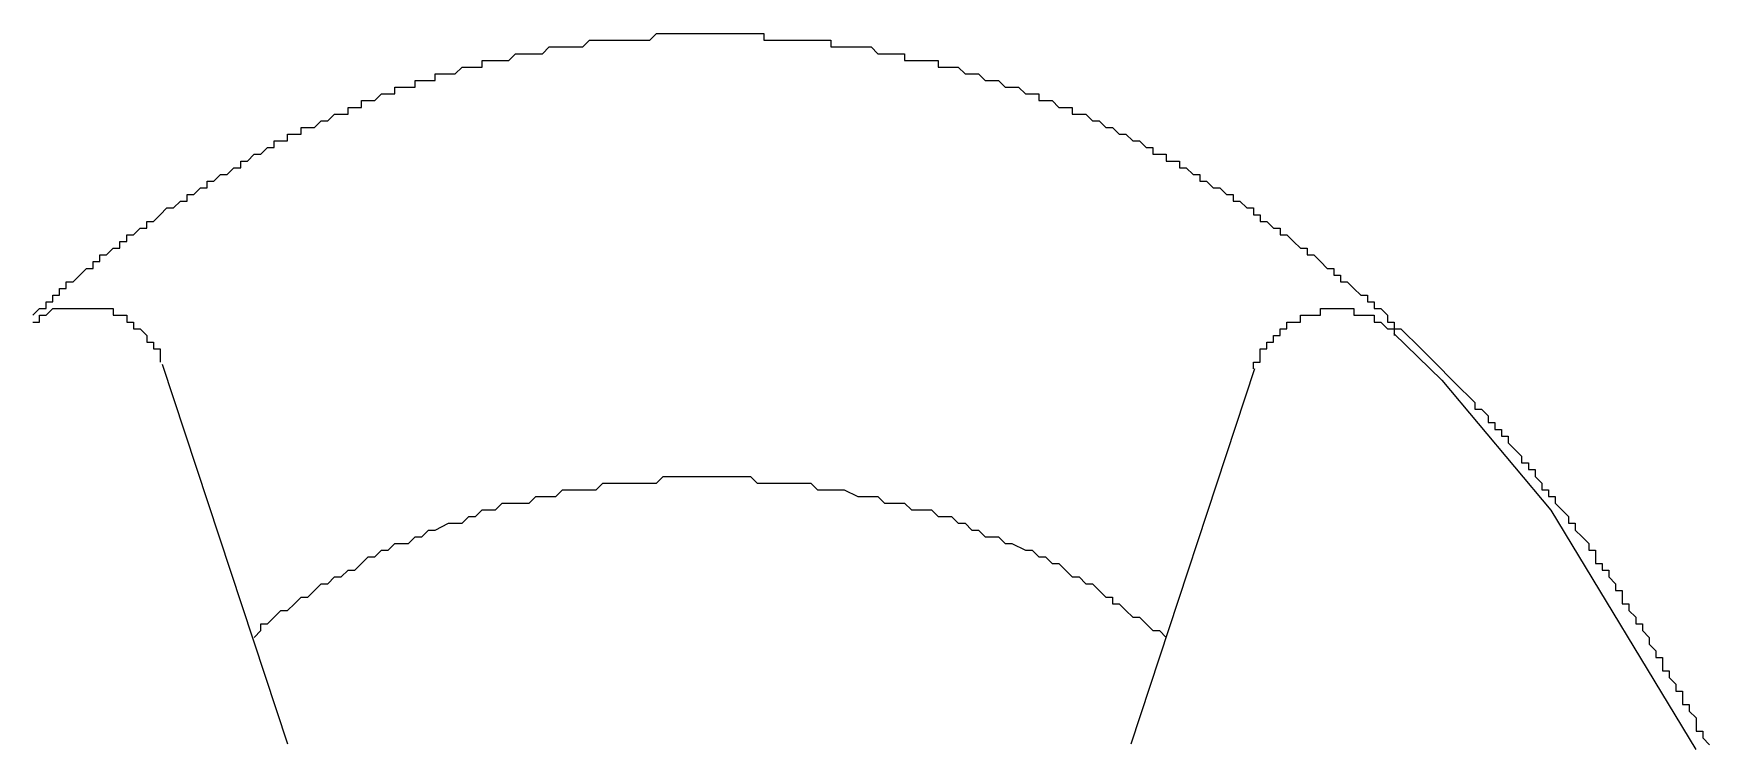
# Model space of a CAD drawing. Header units: inches. Extents: x -233729 to 737493, y -275239 to 196021.
# Drawn here: x 358085.2 to 358335.1, y -220531.5 to -220425.6 of the extents above; entities that cross this region are included whole.
import ezdxf

# ---------------------------------------------------------------- set-up
doc = ezdxf.new("R2010")
doc.units = ezdxf.units.IN
doc.header["$MEASUREMENT"] = 0
doc.layers.add('_FL_FAC_OFFICES', color=252, linetype='Continuous')
doc.layers.add('_FL_FAC_WALLS', color=252, linetype='Continuous')

# ---------------------------------------------------------------- blocks, each defined once
blk = doc.blocks.new('FL_Building')
at = {"layer": '_FL_FAC_OFFICES', "color": 0}
for p, q in [((2245188.13, -304749.85), (2245195.28, -304756.79)), ((2245023.2, -304811.06), (2245004.54, -304754.44)), ((2245167.34, -304755.1), (2245148.89, -304811.06)), ((2245195.28, -304756.79), (2245211.52, -304776.17)), ((2245211.52, -304776.17), (2245233.14, -304811.83))]:
    blk.add_line(p, q, dxfattribs=at)
for points in [[(2245021.18, -304722.12, 0), (2245021.18, -304722.12, 0), (2245021.18, -304721.12, 0), (2245022.18, -304721.12, 0), (2245022.18, -304721.12, 0), (2245023.18, -304721.12, 0), (2245023.18, -304720.12, 0), (2245024.18, -304720.12, 0), (2245024.18, -304720.12, 0), (2245025.18, -304720.12, 0), (2245025.18, -304719.12, 0), (2245026.18, -304719.12, 0), (2245026.18, -304719.12, 0), (2245027.18, -304719.12, 0), (2245027.18, -304719.12, 0), (2245028.18, -304718.12, 0), (2245028.18, -304718.12, 0), (2245029.18, -304718.12, 0), (2245029.18, -304718.12, 0), (2245030.18, -304717.12, 0), (2245030.18, -304717.12, 0), (2245031.18, -304717.12, 0), (2245031.18, -304717.12, 0), (2245032.18, -304717.12, 0), (2245032.18, -304716.12, 0), (2245032.18, -304716.12, 0), (2245033.18, -304716.12, 0), (2245033.18, -304716.12, 0), (2245034.18, -304716.12, 0), (2245034.18, -304715.12, 0), (2245035.18, -304715.12, 0), (2245035.18, -304715.12, 0), (2245036.18, -304715.12, 0), (2245036.18, -304715.12, 0), (2245037.18, -304714.12, 0), (2245037.18, -304714.12, 0), (2245038.18, -304714.12, 0), (2245038.18, -304714.12, 0), (2245039.18, -304714.12, 0), (2245039.18, -304713.12, 0), (2245040.18, -304713.12, 0), (2245040.18, -304713.12, 0), (2245041.18, -304713.12, 0), (2245041.18, -304713.12, 0), (2245042.18, -304713.12, 0), (2245042.18, -304712.12, 0), (2245043.18, -304712.12, 0), (2245043.18, -304712.12, 0), (2245044.18, -304712.12, 0), (2245044.18, -304712.12, 0), (2245045.18, -304712.12, 0), (2245045.18, -304711.12, 0), (2245046.18, -304711.12, 0), (2245047.18, -304711.12, 0), (2245047.18, -304711.12, 0), (2245048.18, -304711.12, 0), (2245048.18, -304711.12, 0), (2245049.18, -304710.12, 0), (2245049.18, -304710.12, 0), (2245050.18, -304710.12, 0), (2245050.18, -304710.12, 0), (2245051.18, -304710.12, 0), (2245051.18, -304710.12, 0), (2245052.18, -304710.12, 0), (2245052.18, -304709.12, 0), (2245053.18, -304709.12, 0), (2245053.18, -304709.12, 0), (2245054.18, -304709.12, 0), (2245054.18, -304709.12, 0), (2245055.18, -304709.12, 0), (2245055.18, -304709.12, 0), (2245056.18, -304709.12, 0), (2245056.18, -304709.12, 0), (2245057.18, -304708.12, 0), (2245057.18, -304708.12, 0), (2245058.18, -304708.12, 0), (2245058.18, -304708.12, 0), (2245059.18, -304708.12, 0), (2245059.18, -304708.12, 0), (2245060.18, -304708.12, 0), (2245060.18, -304708.12, 0), (2245061.18, -304708.12, 0), (2245062.18, -304707.12, 0), (2245062.18, -304707.12, 0), (2245063.18, -304707.12, 0), (2245063.18, -304707.12, 0), (2245064.18, -304707.12, 0), (2245064.18, -304707.12, 0), (2245065.18, -304707.12, 0), (2245065.18, -304707.12, 0), (2245066.18, -304707.12, 0), (2245066.18, -304707.12, 0), (2245067.18, -304707.12, 0), (2245067.18, -304707.12, 0), (2245068.18, -304706.12, 0), (2245068.18, -304706.12, 0), (2245069.18, -304706.12, 0), (2245069.18, -304706.12, 0), (2245070.18, -304706.12, 0), (2245070.18, -304706.12, 0), (2245071.18, -304706.12, 0), (2245072.18, -304706.12, 0), (2245072.18, -304706.12, 0), (2245073.18, -304706.12, 0), (2245073.18, -304706.12, 0), (2245074.18, -304706.12, 0), (2245074.18, -304706.12, 0), (2245075.18, -304706.12, 0), (2245075.18, -304706.12, 0), (2245076.18, -304706.12, 0), (2245076.18, -304706.12, 0), (2245077.18, -304706.12, 0), (2245077.18, -304706.12, 0), (2245078.18, -304705.12, 0), (2245078.18, -304705.12, 0), (2245079.18, -304705.12, 0), (2245079.18, -304705.12, 0), (2245080.18, -304705.12, 0), (2245081.18, -304705.12, 0), (2245081.18, -304705.12, 0), (2245082.18, -304705.12, 0), (2245082.18, -304705.12, 0), (2245083.18, -304705.12, 0), (2245083.18, -304705.12, 0), (2245084.18, -304705.12, 0), (2245084.18, -304705.12, 0), (2245085.18, -304705.12, 0), (2245085.18, -304705.12, 0), (2245086.18, -304705.12, 0)], [(2245086.18, -304705.12, 0), (2245086.18, -304705.12, 0), (2245087.18, -304705.12, 0), (2245087.18, -304705.12, 0), (2245088.18, -304705.12, 0), (2245089.18, -304705.12, 0), (2245089.18, -304705.12, 0), (2245090.18, -304705.12, 0), (2245090.18, -304705.12, 0), (2245091.18, -304705.12, 0), (2245091.18, -304705.12, 0), (2245092.18, -304705.12, 0), (2245092.18, -304705.12, 0), (2245093.18, -304705.12, 0), (2245093.18, -304705.12, 0), (2245094.18, -304705.12, 0), (2245094.18, -304706.12, 0), (2245095.18, -304706.12, 0), (2245095.18, -304706.12, 0), (2245096.18, -304706.12, 0), (2245097.18, -304706.12, 0), (2245097.18, -304706.12, 0), (2245098.18, -304706.12, 0), (2245098.18, -304706.12, 0), (2245099.18, -304706.12, 0), (2245099.18, -304706.12, 0), (2245100.18, -304706.12, 0), (2245100.18, -304706.12, 0), (2245101.18, -304706.12, 0), (2245101.18, -304706.12, 0), (2245102.18, -304706.12, 0), (2245102.18, -304706.12, 0), (2245103.18, -304706.12, 0), (2245103.18, -304706.12, 0), (2245104.18, -304706.12, 0), (2245104.18, -304707.12, 0), (2245105.18, -304707.12, 0), (2245105.18, -304707.12, 0), (2245106.18, -304707.12, 0), (2245107.18, -304707.12, 0), (2245107.18, -304707.12, 0), (2245108.18, -304707.12, 0), (2245108.18, -304707.12, 0), (2245109.18, -304707.12, 0), (2245109.18, -304707.12, 0), (2245110.18, -304707.12, 0), (2245110.18, -304707.12, 0), (2245111.18, -304708.12, 0), (2245111.18, -304708.12, 0), (2245112.18, -304708.12, 0), (2245112.18, -304708.12, 0), (2245113.18, -304708.12, 0), (2245113.18, -304708.12, 0), (2245114.18, -304708.12, 0), (2245114.18, -304708.12, 0), (2245115.18, -304708.12, 0), (2245115.18, -304709.12, 0), (2245116.18, -304709.12, 0), (2245116.18, -304709.12, 0), (2245117.18, -304709.12, 0), (2245118.18, -304709.12, 0), (2245118.18, -304709.12, 0), (2245119.18, -304709.12, 0), (2245119.18, -304709.12, 0), (2245120.18, -304709.12, 0), (2245120.18, -304710.12, 0), (2245121.18, -304710.12, 0), (2245121.18, -304710.12, 0), (2245122.18, -304710.12, 0), (2245122.18, -304710.12, 0), (2245123.18, -304710.12, 0), (2245123.18, -304710.12, 0), (2245124.18, -304711.12, 0), (2245124.18, -304711.12, 0), (2245125.18, -304711.12, 0), (2245125.18, -304711.12, 0), (2245126.18, -304711.12, 0), (2245126.18, -304711.12, 0), (2245127.18, -304712.12, 0), (2245127.18, -304712.12, 0), (2245128.18, -304712.12, 0), (2245128.18, -304712.12, 0), (2245129.18, -304712.12, 0), (2245129.18, -304712.12, 0), (2245130.18, -304713.12, 0), (2245130.18, -304713.12, 0), (2245131.18, -304713.12, 0), (2245131.18, -304713.12, 0), (2245132.18, -304713.12, 0), (2245132.18, -304713.12, 0), (2245133.18, -304714.12, 0), (2245133.18, -304714.12, 0), (2245134.18, -304714.12, 0), (2245134.18, -304714.12, 0), (2245135.18, -304714.12, 0), (2245135.18, -304715.12, 0), (2245136.18, -304715.12, 0), (2245136.18, -304715.12, 0), (2245137.18, -304715.12, 0), (2245137.18, -304715.12, 0), (2245138.18, -304716.12, 0), (2245138.18, -304716.12, 0), (2245139.18, -304716.12, 0), (2245139.18, -304716.12, 0), (2245140.18, -304716.12, 0), (2245140.18, -304717.12, 0), (2245141.18, -304717.12, 0), (2245141.18, -304717.12, 0), (2245142.18, -304717.12, 0), (2245142.18, -304717.12, 0), (2245143.18, -304718.12, 0), (2245143.18, -304718.12, 0), (2245144.18, -304718.12, 0), (2245144.18, -304718.12, 0), (2245145.18, -304719.12, 0), (2245145.18, -304719.12, 0), (2245146.18, -304719.12, 0), (2245146.18, -304719.12, 0), (2245146.18, -304719.12, 0), (2245147.18, -304720.12, 0), (2245147.18, -304720.12, 0), (2245148.18, -304720.12, 0), (2245148.18, -304720.12, 0), (2245149.18, -304721.12, 0), (2245149.18, -304721.12, 0), (2245150.18, -304721.12, 0), (2245150.18, -304721.12, 0), (2245151.18, -304722.12, 0), (2245151.18, -304722.12, 0)], [(2245086.18, -304705.12, 0), (2245086.18, -304705.12, 0), (2245087.18, -304705.12, 0), (2245087.18, -304705.12, 0), (2245088.18, -304705.12, 0), (2245089.18, -304705.12, 0), (2245089.18, -304705.12, 0), (2245090.18, -304705.12, 0), (2245090.18, -304705.12, 0), (2245091.18, -304705.12, 0), (2245091.18, -304705.12, 0), (2245092.18, -304705.12, 0), (2245092.18, -304705.12, 0), (2245093.18, -304705.12, 0), (2245093.18, -304705.12, 0), (2245094.18, -304705.12, 0), (2245094.18, -304706.12, 0), (2245095.18, -304706.12, 0), (2245095.18, -304706.12, 0), (2245096.18, -304706.12, 0), (2245097.18, -304706.12, 0), (2245097.18, -304706.12, 0), (2245098.18, -304706.12, 0), (2245098.18, -304706.12, 0), (2245099.18, -304706.12, 0), (2245099.18, -304706.12, 0), (2245100.18, -304706.12, 0), (2245100.18, -304706.12, 0), (2245101.18, -304706.12, 0), (2245101.18, -304706.12, 0), (2245102.18, -304706.12, 0), (2245102.18, -304706.12, 0), (2245103.18, -304706.12, 0), (2245103.18, -304706.12, 0), (2245104.18, -304706.12, 0), (2245104.18, -304707.12, 0), (2245105.18, -304707.12, 0), (2245105.18, -304707.12, 0), (2245106.18, -304707.12, 0), (2245107.18, -304707.12, 0), (2245107.18, -304707.12, 0), (2245108.18, -304707.12, 0), (2245108.18, -304707.12, 0), (2245109.18, -304707.12, 0), (2245109.18, -304707.12, 0), (2245110.18, -304707.12, 0), (2245110.18, -304707.12, 0), (2245111.18, -304708.12, 0), (2245111.18, -304708.12, 0), (2245112.18, -304708.12, 0), (2245112.18, -304708.12, 0), (2245113.18, -304708.12, 0), (2245113.18, -304708.12, 0), (2245114.18, -304708.12, 0), (2245114.18, -304708.12, 0), (2245115.18, -304708.12, 0), (2245115.18, -304709.12, 0), (2245116.18, -304709.12, 0), (2245116.18, -304709.12, 0), (2245117.18, -304709.12, 0), (2245118.18, -304709.12, 0), (2245118.18, -304709.12, 0), (2245119.18, -304709.12, 0), (2245119.18, -304709.12, 0), (2245120.18, -304709.12, 0), (2245120.18, -304710.12, 0), (2245121.18, -304710.12, 0), (2245121.18, -304710.12, 0), (2245122.18, -304710.12, 0), (2245122.18, -304710.12, 0), (2245123.18, -304710.12, 0), (2245123.18, -304710.12, 0), (2245124.18, -304711.12, 0), (2245124.18, -304711.12, 0), (2245125.18, -304711.12, 0), (2245125.18, -304711.12, 0), (2245126.18, -304711.12, 0), (2245126.18, -304711.12, 0), (2245127.18, -304712.12, 0), (2245127.18, -304712.12, 0), (2245128.18, -304712.12, 0), (2245128.18, -304712.12, 0), (2245129.18, -304712.12, 0), (2245129.18, -304712.12, 0), (2245130.18, -304713.12, 0), (2245130.18, -304713.12, 0), (2245131.18, -304713.12, 0), (2245131.18, -304713.12, 0), (2245132.18, -304713.12, 0), (2245132.18, -304713.12, 0), (2245133.18, -304714.12, 0), (2245133.18, -304714.12, 0), (2245134.18, -304714.12, 0), (2245134.18, -304714.12, 0), (2245135.18, -304714.12, 0), (2245135.18, -304715.12, 0), (2245136.18, -304715.12, 0), (2245136.18, -304715.12, 0), (2245137.18, -304715.12, 0), (2245137.18, -304715.12, 0), (2245138.18, -304716.12, 0), (2245138.18, -304716.12, 0), (2245139.18, -304716.12, 0), (2245139.18, -304716.12, 0), (2245140.18, -304716.12, 0), (2245140.18, -304717.12, 0), (2245141.18, -304717.12, 0), (2245141.18, -304717.12, 0), (2245142.18, -304717.12, 0), (2245142.18, -304717.12, 0), (2245143.18, -304718.12, 0), (2245143.18, -304718.12, 0), (2245144.18, -304718.12, 0), (2245144.18, -304718.12, 0), (2245145.18, -304719.12, 0), (2245145.18, -304719.12, 0), (2245146.18, -304719.12, 0), (2245146.18, -304719.12, 0), (2245146.18, -304719.12, 0), (2245147.18, -304720.12, 0), (2245147.18, -304720.12, 0), (2245148.18, -304720.12, 0), (2245148.18, -304720.12, 0), (2245149.18, -304721.12, 0), (2245149.18, -304721.12, 0), (2245150.18, -304721.12, 0), (2245150.18, -304721.12, 0), (2245151.18, -304722.12, 0), (2245151.18, -304722.12, 0)], [(2244985.18, -304747.12, 0), (2244986.18, -304746.12, 0), (2244986.18, -304746.12, 0), (2244987.18, -304746.12, 0), (2244987.18, -304745.12, 0), (2244988.18, -304745.12, 0), (2244988.18, -304744.12, 0), (2244989.18, -304744.12, 0), (2244989.18, -304744.12, 0), (2244989.18, -304743.12, 0), (2244990.18, -304743.12, 0), (2244990.18, -304742.12, 0), (2244991.18, -304742.12, 0), (2244991.18, -304742.12, 0), (2244992.18, -304741.12, 0), (2244992.18, -304741.12, 0), (2244993.18, -304740.12, 0), (2244993.18, -304740.12, 0), (2244994.18, -304740.12, 0), (2244994.18, -304739.12, 0), (2244995.18, -304739.12, 0), (2244995.18, -304738.12, 0), (2244996.18, -304738.12, 0), (2244996.18, -304738.12, 0), (2244997.18, -304737.12, 0), (2244997.18, -304737.12, 0), (2244998.18, -304737.12, 0), (2244998.18, -304736.12, 0), (2244999.18, -304736.12, 0), (2244999.18, -304735.12, 0), (2245000.18, -304735.12, 0), (2245000.18, -304735.12, 0), (2245001.18, -304734.12, 0), (2245001.18, -304734.12, 0), (2245002.18, -304734.12, 0), (2245002.18, -304733.12, 0), (2245003.18, -304733.12, 0), (2245003.18, -304733.12, 0), (2245004.18, -304732.12, 0), (2245004.18, -304732.12, 0), (2245005.18, -304731.12, 0), (2245006.18, -304731.12, 0), (2245006.18, -304731.12, 0), (2245007.18, -304730.12, 0), (2245007.18, -304730.12, 0), (2245008.18, -304730.12, 0), (2245008.18, -304729.12, 0), (2245009.18, -304729.12, 0), (2245009.18, -304729.12, 0), (2245010.18, -304728.12, 0), (2245010.18, -304728.12, 0), (2245011.18, -304728.12, 0), (2245011.18, -304727.12, 0), (2245012.18, -304727.12, 0), (2245012.18, -304727.12, 0), (2245013.18, -304726.12, 0), (2245013.18, -304726.12, 0), (2245014.18, -304726.12, 0), (2245015.18, -304725.12, 0), (2245015.18, -304725.12, 0), (2245016.18, -304725.12, 0), (2245016.18, -304724.12, 0), (2245017.18, -304724.12, 0), (2245017.18, -304724.12, 0), (2245018.18, -304723.12, 0), (2245018.18, -304723.12, 0), (2245019.18, -304723.12, 0), (2245019.18, -304723.12, 0), (2245020.18, -304722.12, 0), (2245021.18, -304722.12, 0)], [(2245151.18, -304722.12, 0), (2245152.18, -304722.12, 0), (2245152.18, -304723.12, 0), (2245153.18, -304723.12, 0), (2245153.18, -304723.12, 0), (2245154.18, -304723.12, 0), (2245154.18, -304724.12, 0), (2245155.18, -304724.12, 0), (2245156.18, -304724.12, 0), (2245156.18, -304725.12, 0), (2245157.18, -304725.12, 0), (2245157.18, -304725.12, 0), (2245158.18, -304726.12, 0), (2245158.18, -304726.12, 0), (2245159.18, -304726.12, 0), (2245159.18, -304727.12, 0), (2245160.18, -304727.12, 0), (2245160.18, -304727.12, 0), (2245161.18, -304728.12, 0), (2245161.18, -304728.12, 0), (2245162.18, -304728.12, 0), (2245163.18, -304729.12, 0), (2245163.18, -304729.12, 0), (2245164.18, -304729.12, 0), (2245164.18, -304730.12, 0), (2245165.18, -304730.12, 0), (2245165.18, -304730.12, 0), (2245166.18, -304731.12, 0), (2245166.18, -304731.12, 0), (2245167.18, -304731.12, 0), (2245167.18, -304732.12, 0), (2245168.18, -304732.12, 0), (2245168.18, -304733.12, 0), (2245169.18, -304733.12, 0), (2245169.18, -304733.12, 0), (2245170.18, -304734.12, 0), (2245170.18, -304734.12, 0), (2245171.18, -304734.12, 0), (2245171.18, -304735.12, 0), (2245172.18, -304735.12, 0), (2245172.18, -304735.12, 0), (2245173.18, -304736.12, 0), (2245173.18, -304736.12, 0), (2245174.18, -304737.12, 0), (2245174.18, -304737.12, 0), (2245175.18, -304737.12, 0), (2245175.18, -304738.12, 0), (2245176.18, -304738.12, 0), (2245176.18, -304738.12, 0), (2245177.18, -304739.12, 0), (2245177.18, -304739.12, 0), (2245178.18, -304740.12, 0), (2245178.18, -304740.12, 0), (2245179.18, -304740.12, 0), (2245179.18, -304741.12, 0), (2245180.18, -304741.12, 0), (2245180.18, -304742.12, 0), (2245181.18, -304742.12, 0), (2245181.18, -304742.12, 0), (2245182.18, -304743.12, 0), (2245182.18, -304743.12, 0), (2245183.18, -304744.12, 0), (2245183.18, -304744.12, 0), (2245184.18, -304744.12, 0), (2245184.18, -304745.12, 0), (2245185.18, -304745.12, 0), (2245185.18, -304746.12, 0), (2245186.18, -304746.12, 0), (2245186.18, -304746.12, 0), (2245187.18, -304747.12, 0), (2245187.18, -304747.12, 0), (2245187.18, -304748.12, 0), (2245188.18, -304748.12, 0), (2245188.18, -304749.12, 0), (2245189.18, -304749.12, 0), (2245189.18, -304749.12, 0), (2245190.18, -304750.12, 0), (2245190.18, -304750.12, 0), (2245191.18, -304751.12, 0), (2245191.18, -304751.12, 0), (2245192.18, -304752.12, 0), (2245192.18, -304752.12, 0), (2245192.18, -304752.12, 0), (2245193.18, -304753.12, 0), (2245193.18, -304753.12, 0), (2245194.18, -304754.12, 0), (2245194.18, -304754.12, 0), (2245195.18, -304755.12, 0), (2245195.18, -304755.12, 0), (2245196.18, -304756.12, 0), (2245196.18, -304756.12, 0), (2245196.18, -304756.12, 0), (2245197.18, -304757.12, 0), (2245197.18, -304757.12, 0), (2245198.18, -304758.12, 0), (2245198.18, -304758.12, 0), (2245199.18, -304759.12, 0), (2245199.18, -304759.12, 0), (2245200.18, -304760.12, 0), (2245200.18, -304760.12, 0), (2245200.18, -304761.12, 0), (2245201.18, -304761.12, 0), (2245201.18, -304761.12, 0), (2245202.18, -304762.12, 0), (2245202.18, -304762.12, 0), (2245202.18, -304763.12, 0), (2245203.18, -304763.12, 0), (2245203.18, -304764.12, 0), (2245204.18, -304764.12, 0), (2245204.18, -304765.12, 0), (2245205.18, -304765.12, 0), (2245205.18, -304766.12, 0), (2245205.18, -304766.12, 0), (2245206.18, -304767.12, 0), (2245206.18, -304767.12, 0), (2245207.18, -304768.12, 0), (2245207.18, -304768.12, 0), (2245207.18, -304769.12, 0), (2245208.18, -304769.12, 0), (2245208.18, -304770.12, 0), (2245209.18, -304770.12, 0), (2245209.18, -304771.12, 0), (2245209.18, -304771.12, 0), (2245210.18, -304772.12, 0), (2245210.18, -304772.12, 0), (2245210.18, -304773.12, 0), (2245211.18, -304773.12, 0), (2245211.18, -304774.12, 0), (2245212.18, -304774.12, 0)], [(2245151.18, -304722.12, 0), (2245152.18, -304722.12, 0), (2245152.18, -304723.12, 0), (2245153.18, -304723.12, 0), (2245153.18, -304723.12, 0), (2245154.18, -304723.12, 0), (2245154.18, -304724.12, 0), (2245155.18, -304724.12, 0), (2245156.18, -304724.12, 0), (2245156.18, -304725.12, 0), (2245157.18, -304725.12, 0), (2245157.18, -304725.12, 0), (2245158.18, -304726.12, 0), (2245158.18, -304726.12, 0), (2245159.18, -304726.12, 0), (2245159.18, -304727.12, 0), (2245160.18, -304727.12, 0), (2245160.18, -304727.12, 0), (2245161.18, -304728.12, 0), (2245161.18, -304728.12, 0), (2245162.18, -304728.12, 0), (2245163.18, -304729.12, 0), (2245163.18, -304729.12, 0), (2245164.18, -304729.12, 0), (2245164.18, -304730.12, 0), (2245165.18, -304730.12, 0), (2245165.18, -304730.12, 0), (2245166.18, -304731.12, 0), (2245166.18, -304731.12, 0), (2245167.18, -304731.12, 0), (2245167.18, -304732.12, 0), (2245168.18, -304732.12, 0), (2245168.18, -304733.12, 0), (2245169.18, -304733.12, 0), (2245169.18, -304733.12, 0), (2245170.18, -304734.12, 0), (2245170.18, -304734.12, 0), (2245171.18, -304734.12, 0), (2245171.18, -304735.12, 0), (2245172.18, -304735.12, 0), (2245172.18, -304735.12, 0), (2245173.18, -304736.12, 0), (2245173.18, -304736.12, 0), (2245174.18, -304737.12, 0), (2245174.18, -304737.12, 0), (2245175.18, -304737.12, 0), (2245175.18, -304738.12, 0), (2245176.18, -304738.12, 0), (2245176.18, -304738.12, 0), (2245177.18, -304739.12, 0), (2245177.18, -304739.12, 0), (2245178.18, -304740.12, 0), (2245178.18, -304740.12, 0), (2245179.18, -304740.12, 0), (2245179.18, -304741.12, 0), (2245180.18, -304741.12, 0), (2245180.18, -304742.12, 0), (2245181.18, -304742.12, 0), (2245181.18, -304742.12, 0), (2245182.18, -304743.12, 0), (2245182.18, -304743.12, 0), (2245183.18, -304744.12, 0), (2245183.18, -304744.12, 0), (2245184.18, -304744.12, 0), (2245184.18, -304745.12, 0), (2245185.18, -304745.12, 0), (2245185.18, -304746.12, 0), (2245186.18, -304746.12, 0), (2245186.18, -304746.12, 0), (2245187.18, -304747.12, 0), (2245187.18, -304747.12, 0), (2245187.18, -304748.12, 0), (2245188.18, -304748.12, 0), (2245188.18, -304749.12, 0), (2245189.18, -304749.12, 0), (2245189.18, -304749.12, 0), (2245190.18, -304750.12, 0), (2245190.18, -304750.12, 0), (2245191.18, -304751.12, 0), (2245191.18, -304751.12, 0), (2245192.18, -304752.12, 0), (2245192.18, -304752.12, 0), (2245192.18, -304752.12, 0), (2245193.18, -304753.12, 0), (2245193.18, -304753.12, 0), (2245194.18, -304754.12, 0), (2245194.18, -304754.12, 0), (2245195.18, -304755.12, 0), (2245195.18, -304755.12, 0), (2245196.18, -304756.12, 0), (2245196.18, -304756.12, 0), (2245196.18, -304756.12, 0), (2245197.18, -304757.12, 0), (2245197.18, -304757.12, 0), (2245198.18, -304758.12, 0), (2245198.18, -304758.12, 0), (2245199.18, -304759.12, 0), (2245199.18, -304759.12, 0), (2245200.18, -304760.12, 0), (2245200.18, -304760.12, 0), (2245200.18, -304761.12, 0), (2245201.18, -304761.12, 0), (2245201.18, -304761.12, 0), (2245202.18, -304762.12, 0), (2245202.18, -304762.12, 0), (2245202.18, -304763.12, 0), (2245203.18, -304763.12, 0), (2245203.18, -304764.12, 0), (2245204.18, -304764.12, 0), (2245204.18, -304765.12, 0), (2245205.18, -304765.12, 0), (2245205.18, -304766.12, 0), (2245205.18, -304766.12, 0), (2245206.18, -304767.12, 0), (2245206.18, -304767.12, 0), (2245207.18, -304768.12, 0), (2245207.18, -304768.12, 0), (2245207.18, -304769.12, 0), (2245208.18, -304769.12, 0), (2245208.18, -304770.12, 0), (2245209.18, -304770.12, 0), (2245209.18, -304771.12, 0), (2245209.18, -304771.12, 0), (2245210.18, -304772.12, 0), (2245210.18, -304772.12, 0), (2245210.18, -304773.12, 0), (2245211.18, -304773.12, 0), (2245211.18, -304774.12, 0), (2245212.18, -304774.12, 0)], [(2244985.18, -304748.12, 0), (2244986.18, -304748.12, 0), (2244986.18, -304747.12, 0), (2244986.18, -304747.12, 0), (2244986.18, -304747.12, 0), (2244986.18, -304747.12, 0), (2244986.18, -304747.12, 0), (2244987.18, -304747.12, 0), (2244987.18, -304747.12, 0), (2244987.18, -304747.12, 0), (2244987.18, -304747.12, 0), (2244987.18, -304747.12, 0), (2244988.18, -304746.12, 0), (2244988.18, -304746.12, 0), (2244988.18, -304746.12, 0), (2244988.18, -304746.12, 0), (2244988.18, -304746.12, 0), (2244989.18, -304746.12, 0), (2244989.18, -304746.12, 0), (2244989.18, -304746.12, 0), (2244989.18, -304746.12, 0), (2244989.18, -304746.12, 0), (2244990.18, -304746.12, 0), (2244990.18, -304746.12, 0), (2244990.18, -304746.12, 0), (2244990.18, -304746.12, 0), (2244990.18, -304746.12, 0), (2244991.18, -304746.12, 0), (2244991.18, -304746.12, 0), (2244991.18, -304746.12, 0), (2244991.18, -304746.12, 0), (2244991.18, -304746.12, 0), (2244992.18, -304746.12, 0), (2244992.18, -304746.12, 0), (2244992.18, -304746.12, 0), (2244992.18, -304746.12, 0), (2244992.18, -304746.12, 0), (2244993.18, -304746.12, 0), (2244993.18, -304746.12, 0), (2244993.18, -304746.12, 0), (2244993.18, -304746.12, 0), (2244993.18, -304746.12, 0), (2244994.18, -304746.12, 0), (2244994.18, -304746.12, 0), (2244994.18, -304746.12, 0), (2244994.18, -304746.12, 0), (2244994.18, -304746.12, 0), (2244995.18, -304746.12, 0), (2244995.18, -304746.12, 0), (2244995.18, -304746.12, 0), (2244995.18, -304746.12, 0), (2244995.18, -304746.12, 0), (2244996.18, -304746.12, 0), (2244996.18, -304746.12, 0), (2244996.18, -304746.12, 0), (2244996.18, -304746.12, 0), (2244996.18, -304746.12, 0), (2244997.18, -304746.12, 0), (2244997.18, -304746.12, 0), (2244997.18, -304746.12, 0), (2244997.18, -304747.12, 0), (2244997.18, -304747.12, 0), (2244997.18, -304747.12, 0), (2244998.18, -304747.12, 0), (2244998.18, -304747.12, 0), (2244998.18, -304747.12, 0), (2244998.18, -304747.12, 0), (2244998.18, -304747.12, 0), (2244999.18, -304747.12, 0), (2244999.18, -304747.12, 0), (2244999.18, -304747.12, 0), (2244999.18, -304748.12, 0), (2244999.18, -304748.12, 0), (2244999.18, -304748.12, 0), (2245000.18, -304748.12, 0), (2245000.18, -304748.12, 0), (2245000.18, -304748.12, 0), (2245000.18, -304748.12, 0), (2245000.18, -304748.12, 0), (2245000.18, -304749.12, 0), (2245001.18, -304749.12, 0), (2245001.18, -304749.12, 0), (2245001.18, -304749.12, 0), (2245001.18, -304749.12, 0), (2245001.18, -304749.12, 0), (2245001.18, -304749.12, 0), (2245001.18, -304749.12, 0), (2245002.18, -304750.12, 0), (2245002.18, -304750.12, 0), (2245002.18, -304750.12, 0), (2245002.18, -304750.12, 0), (2245002.18, -304750.12, 0), (2245002.18, -304750.12, 0), (2245002.18, -304751.12, 0), (2245002.18, -304751.12, 0), (2245003.18, -304751.12, 0), (2245003.18, -304751.12, 0), (2245003.18, -304751.12, 0), (2245003.18, -304751.12, 0), (2245003.18, -304752.12, 0), (2245003.18, -304752.12, 0), (2245003.18, -304752.12, 0), (2245003.18, -304752.12, 0), (2245003.18, -304752.12, 0), (2245004.18, -304752.12, 0), (2245004.18, -304753.12, 0), (2245004.18, -304753.12, 0), (2245004.18, -304753.12, 0), (2245004.18, -304753.12, 0), (2245004.18, -304753.12, 0), (2245004.18, -304754.12, 0), (2245004.18, -304754.12, 0), (2245004.18, -304754.12, 0), (2245004.18, -304754.12, 0), (2245004.18, -304754.12, 0)], [(2245167.18, -304755.12, 0), (2245167.18, -304755.12, 0), (2245167.18, -304755.12, 0), (2245167.18, -304754.12, 0), (2245167.18, -304754.12, 0), (2245168.18, -304754.12, 0), (2245168.18, -304754.12, 0), (2245168.18, -304754.12, 0), (2245168.18, -304753.12, 0), (2245168.18, -304753.12, 0), (2245168.18, -304753.12, 0), (2245168.18, -304753.12, 0), (2245168.18, -304753.12, 0), (2245168.18, -304753.12, 0), (2245168.18, -304752.12, 0), (2245168.18, -304752.12, 0), (2245169.18, -304752.12, 0), (2245169.18, -304752.12, 0), (2245169.18, -304752.12, 0), (2245169.18, -304752.12, 0), (2245169.18, -304751.12, 0), (2245169.18, -304751.12, 0), (2245169.18, -304751.12, 0), (2245169.18, -304751.12, 0), (2245169.18, -304751.12, 0), (2245170.18, -304751.12, 0), (2245170.18, -304751.12, 0), (2245170.18, -304750.12, 0), (2245170.18, -304750.12, 0), (2245170.18, -304750.12, 0), (2245170.18, -304750.12, 0), (2245170.18, -304750.12, 0), (2245171.18, -304750.12, 0), (2245171.18, -304750.12, 0), (2245171.18, -304749.12, 0), (2245171.18, -304749.12, 0), (2245171.18, -304749.12, 0), (2245171.18, -304749.12, 0), (2245171.18, -304749.12, 0), (2245172.18, -304749.12, 0), (2245172.18, -304749.12, 0), (2245172.18, -304749.12, 0), (2245172.18, -304748.12, 0), (2245172.18, -304748.12, 0), (2245172.18, -304748.12, 0), (2245173.18, -304748.12, 0), (2245173.18, -304748.12, 0), (2245173.18, -304748.12, 0), (2245173.18, -304748.12, 0), (2245173.18, -304748.12, 0), (2245174.18, -304748.12, 0), (2245174.18, -304748.12, 0), (2245174.18, -304747.12, 0), (2245174.18, -304747.12, 0), (2245174.18, -304747.12, 0), (2245174.18, -304747.12, 0), (2245175.18, -304747.12, 0), (2245175.18, -304747.12, 0), (2245175.18, -304747.12, 0), (2245175.18, -304747.12, 0), (2245175.18, -304747.12, 0), (2245176.18, -304747.12, 0), (2245176.18, -304747.12, 0), (2245176.18, -304747.12, 0), (2245176.18, -304747.12, 0), (2245176.18, -304747.12, 0), (2245176.18, -304747.12, 0), (2245177.18, -304747.12, 0), (2245177.18, -304746.12, 0), (2245177.18, -304746.12, 0), (2245177.18, -304746.12, 0), (2245177.18, -304746.12, 0), (2245178.18, -304746.12, 0), (2245178.18, -304746.12, 0), (2245178.18, -304746.12, 0), (2245178.18, -304746.12, 0), (2245178.18, -304746.12, 0), (2245179.18, -304746.12, 0), (2245179.18, -304746.12, 0), (2245179.18, -304746.12, 0), (2245179.18, -304746.12, 0), (2245179.18, -304746.12, 0), (2245180.18, -304746.12, 0), (2245180.18, -304746.12, 0), (2245180.18, -304746.12, 0), (2245180.18, -304746.12, 0), (2245180.18, -304746.12, 0), (2245181.18, -304746.12, 0), (2245181.18, -304746.12, 0), (2245181.18, -304746.12, 0), (2245181.18, -304746.12, 0), (2245181.18, -304746.12, 0), (2245182.18, -304746.12, 0), (2245182.18, -304747.12, 0), (2245182.18, -304747.12, 0), (2245182.18, -304747.12, 0), (2245182.18, -304747.12, 0), (2245183.18, -304747.12, 0), (2245183.18, -304747.12, 0), (2245183.18, -304747.12, 0), (2245183.18, -304747.12, 0), (2245183.18, -304747.12, 0), (2245184.18, -304747.12, 0), (2245184.18, -304747.12, 0), (2245184.18, -304747.12, 0), (2245184.18, -304747.12, 0), (2245184.18, -304747.12, 0), (2245184.18, -304747.12, 0), (2245185.18, -304747.12, 0), (2245185.18, -304748.12, 0), (2245185.18, -304748.12, 0), (2245185.18, -304748.12, 0), (2245185.18, -304748.12, 0), (2245186.18, -304748.12, 0), (2245186.18, -304748.12, 0), (2245186.18, -304748.12, 0), (2245186.18, -304748.12, 0), (2245186.18, -304748.12, 0), (2245186.18, -304748.12, 0), (2245187.18, -304749.12, 0), (2245187.18, -304749.12, 0), (2245187.18, -304749.12, 0), (2245187.18, -304749.12, 0), (2245187.18, -304749.12, 0), (2245187.18, -304749.12, 0), (2245188.18, -304749.12, 0), (2245188.18, -304749.12, 0), (2245188.18, -304750.12, 0), (2245188.18, -304750.12, 0)], [(2245018.18, -304795.12, 0), (2245019.18, -304794.12, 0), (2245019.18, -304793.12, 0), (2245020.18, -304793.12, 0), (2245021.18, -304792.12, 0), (2245022.18, -304791.12, 0), (2245023.18, -304791.12, 0), (2245024.18, -304790.12, 0), (2245025.18, -304789.12, 0), (2245026.18, -304789.12, 0), (2245027.18, -304788.12, 0), (2245028.18, -304787.12, 0), (2245029.18, -304787.12, 0), (2245030.18, -304786.12, 0), (2245031.18, -304786.12, 0), (2245032.18, -304785.12, 0), (2245033.18, -304785.12, 0), (2245034.18, -304784.12, 0), (2245035.18, -304783.12, 0), (2245036.18, -304783.12, 0), (2245037.18, -304782.12, 0), (2245038.18, -304782.12, 0), (2245039.18, -304781.12, 0), (2245040.18, -304781.12, 0), (2245041.18, -304781.12, 0), (2245042.18, -304780.12, 0), (2245043.18, -304780.12, 0), (2245044.18, -304779.12, 0), (2245045.18, -304779.12, 0), (2245047.18, -304778.12, 0), (2245048.18, -304778.12, 0), (2245049.18, -304778.12, 0), (2245050.18, -304777.12, 0), (2245051.18, -304777.12, 0), (2245052.18, -304776.12, 0), (2245053.18, -304776.12, 0), (2245054.18, -304776.12, 0), (2245055.18, -304775.12, 0), (2245056.18, -304775.12, 0), (2245057.18, -304775.12, 0), (2245059.18, -304775.12, 0), (2245060.18, -304774.12, 0), (2245061.18, -304774.12, 0), (2245062.18, -304774.12, 0), (2245063.18, -304774.12, 0), (2245064.18, -304773.12, 0), (2245065.18, -304773.12, 0), (2245066.18, -304773.12, 0), (2245068.18, -304773.12, 0), (2245069.18, -304773.12, 0), (2245070.18, -304772.12, 0), (2245071.18, -304772.12, 0), (2245072.18, -304772.12, 0), (2245073.18, -304772.12, 0), (2245074.18, -304772.12, 0), (2245076.18, -304772.12, 0), (2245077.18, -304772.12, 0), (2245078.18, -304772.12, 0), (2245079.18, -304771.12, 0), (2245080.18, -304771.12, 0), (2245081.18, -304771.12, 0), (2245082.18, -304771.12, 0), (2245084.18, -304771.12, 0), (2245085.18, -304771.12, 0), (2245086.18, -304771.12, 0), (2245087.18, -304771.12, 0), (2245088.18, -304771.12, 0), (2245089.18, -304771.12, 0), (2245090.18, -304771.12, 0), (2245092.18, -304771.12, 0), (2245093.18, -304772.12, 0), (2245094.18, -304772.12, 0), (2245095.18, -304772.12, 0), (2245096.18, -304772.12, 0), (2245097.18, -304772.12, 0), (2245098.18, -304772.12, 0), (2245100.18, -304772.12, 0), (2245101.18, -304772.12, 0), (2245102.18, -304773.12, 0), (2245103.18, -304773.12, 0), (2245104.18, -304773.12, 0), (2245105.18, -304773.12, 0), (2245106.18, -304773.12, 0), (2245108.18, -304774.12, 0), (2245109.18, -304774.12, 0), (2245110.18, -304774.12, 0), (2245111.18, -304774.12, 0), (2245112.18, -304775.12, 0), (2245113.18, -304775.12, 0), (2245114.18, -304775.12, 0), (2245115.18, -304775.12, 0), (2245116.18, -304776.12, 0), (2245118.18, -304776.12, 0), (2245119.18, -304776.12, 0), (2245120.18, -304777.12, 0), (2245121.18, -304777.12, 0), (2245122.18, -304777.12, 0), (2245123.18, -304778.12, 0), (2245124.18, -304778.12, 0), (2245125.18, -304779.12, 0), (2245126.18, -304779.12, 0), (2245127.18, -304780.12, 0), (2245128.18, -304780.12, 0), (2245129.18, -304780.12, 0), (2245130.18, -304781.12, 0), (2245131.18, -304781.12, 0), (2245133.18, -304782.12, 0), (2245134.18, -304782.12, 0), (2245135.18, -304783.12, 0), (2245136.18, -304783.12, 0), (2245137.18, -304784.12, 0), (2245138.18, -304784.12, 0), (2245139.18, -304785.12, 0), (2245140.18, -304786.12, 0), (2245141.18, -304786.12, 0), (2245142.18, -304787.12, 0), (2245143.18, -304787.12, 0), (2245144.18, -304788.12, 0), (2245145.18, -304789.12, 0), (2245146.18, -304789.12, 0), (2245146.18, -304790.12, 0), (2245147.18, -304790.12, 0), (2245148.18, -304791.12, 0), (2245149.18, -304792.12, 0), (2245150.18, -304792.12, 0), (2245151.18, -304793.12, 0), (2245152.18, -304794.12, 0), (2245153.18, -304794.12, 0), (2245154.18, -304795.12, 0)], [(2245212.18, -304774.12, 0), (2245212.18, -304775.12, 0), (2245212.18, -304775.12, 0), (2245213.18, -304776.12, 0), (2245213.18, -304776.12, 0), (2245214.18, -304777.12, 0), (2245214.18, -304777.12, 0), (2245214.18, -304778.12, 0), (2245215.18, -304778.12, 0), (2245215.18, -304779.12, 0), (2245215.18, -304779.12, 0), (2245216.18, -304780.12, 0), (2245216.18, -304780.12, 0), (2245217.18, -304781.12, 0), (2245217.18, -304781.12, 0), (2245217.18, -304782.12, 0), (2245218.18, -304782.12, 0), (2245218.18, -304783.12, 0), (2245218.18, -304784.12, 0), (2245219.18, -304784.12, 0), (2245219.18, -304785.12, 0), (2245220.18, -304785.12, 0), (2245220.18, -304786.12, 0), (2245220.18, -304786.12, 0), (2245221.18, -304787.12, 0), (2245221.18, -304787.12, 0), (2245221.18, -304788.12, 0), (2245222.18, -304788.12, 0), (2245222.18, -304789.12, 0), (2245222.18, -304790.12, 0), (2245223.18, -304790.12, 0), (2245223.18, -304791.12, 0), (2245223.18, -304791.12, 0), (2245224.18, -304792.12, 0), (2245224.18, -304792.12, 0), (2245224.18, -304793.12, 0), (2245225.18, -304793.12, 0), (2245225.18, -304794.12, 0), (2245225.18, -304794.12, 0), (2245226.18, -304795.12, 0), (2245226.18, -304796.12, 0), (2245226.18, -304796.12, 0), (2245227.18, -304797.12, 0), (2245227.18, -304797.12, 0), (2245227.18, -304798.12, 0), (2245228.18, -304798.12, 0), (2245228.18, -304799.12, 0), (2245228.18, -304800.12, 0), (2245229.18, -304800.12, 0), (2245229.18, -304801.12, 0), (2245229.18, -304801.12, 0), (2245230.18, -304802.12, 0), (2245230.18, -304802.12, 0), (2245230.18, -304803.12, 0), (2245231.18, -304803.12, 0), (2245231.18, -304804.12, 0), (2245231.18, -304805.12, 0), (2245232.18, -304805.12, 0), (2245232.18, -304806.12, 0), (2245232.18, -304806.12, 0), (2245233.18, -304807.12, 0), (2245233.18, -304807.12, 0), (2245233.18, -304808.12, 0), (2245233.18, -304809.12, 0), (2245234.18, -304809.12, 0), (2245234.18, -304810.12, 0), (2245234.18, -304810.12, 0), (2245235.18, -304811.12, 0)], [(2245212.18, -304774.12, 0), (2245212.18, -304775.12, 0), (2245212.18, -304775.12, 0), (2245213.18, -304776.12, 0), (2245213.18, -304776.12, 0), (2245214.18, -304777.12, 0), (2245214.18, -304777.12, 0), (2245214.18, -304778.12, 0), (2245215.18, -304778.12, 0), (2245215.18, -304779.12, 0), (2245215.18, -304779.12, 0), (2245216.18, -304780.12, 0), (2245216.18, -304780.12, 0), (2245217.18, -304781.12, 0), (2245217.18, -304781.12, 0), (2245217.18, -304782.12, 0), (2245218.18, -304782.12, 0), (2245218.18, -304783.12, 0), (2245218.18, -304784.12, 0), (2245219.18, -304784.12, 0), (2245219.18, -304785.12, 0), (2245220.18, -304785.12, 0), (2245220.18, -304786.12, 0), (2245220.18, -304786.12, 0), (2245221.18, -304787.12, 0), (2245221.18, -304787.12, 0), (2245221.18, -304788.12, 0), (2245222.18, -304788.12, 0), (2245222.18, -304789.12, 0), (2245222.18, -304790.12, 0), (2245223.18, -304790.12, 0), (2245223.18, -304791.12, 0), (2245223.18, -304791.12, 0), (2245224.18, -304792.12, 0), (2245224.18, -304792.12, 0), (2245224.18, -304793.12, 0), (2245225.18, -304793.12, 0), (2245225.18, -304794.12, 0), (2245225.18, -304794.12, 0), (2245226.18, -304795.12, 0), (2245226.18, -304796.12, 0), (2245226.18, -304796.12, 0), (2245227.18, -304797.12, 0), (2245227.18, -304797.12, 0), (2245227.18, -304798.12, 0), (2245228.18, -304798.12, 0), (2245228.18, -304799.12, 0), (2245228.18, -304800.12, 0), (2245229.18, -304800.12, 0), (2245229.18, -304801.12, 0), (2245229.18, -304801.12, 0), (2245230.18, -304802.12, 0), (2245230.18, -304802.12, 0), (2245230.18, -304803.12, 0), (2245231.18, -304803.12, 0), (2245231.18, -304804.12, 0), (2245231.18, -304805.12, 0), (2245232.18, -304805.12, 0), (2245232.18, -304806.12, 0), (2245232.18, -304806.12, 0), (2245233.18, -304807.12, 0), (2245233.18, -304807.12, 0), (2245233.18, -304808.12, 0), (2245233.18, -304809.12, 0), (2245234.18, -304809.12, 0), (2245234.18, -304810.12, 0), (2245234.18, -304810.12, 0), (2245235.18, -304811.12, 0)]]:
    blk.add_polyline3d(points, dxfattribs=at)
blk = doc.blocks.new('A$C667968a6')
at = {"layer": '_FL_FAC_WALLS', "linetype": 'Continuous', "lineweight": -3}
blk.add_blockref('FL_Building', (-2249813.75, 156686.16), dxfattribs=at)

msp = doc.modelspace()

# ---------------------------------------------------------------- block references
msp.add_blockref('A$C667968a6', (362913.6874, -72406.61113, -162219.4368))

doc.saveas('drawing.dxf')
